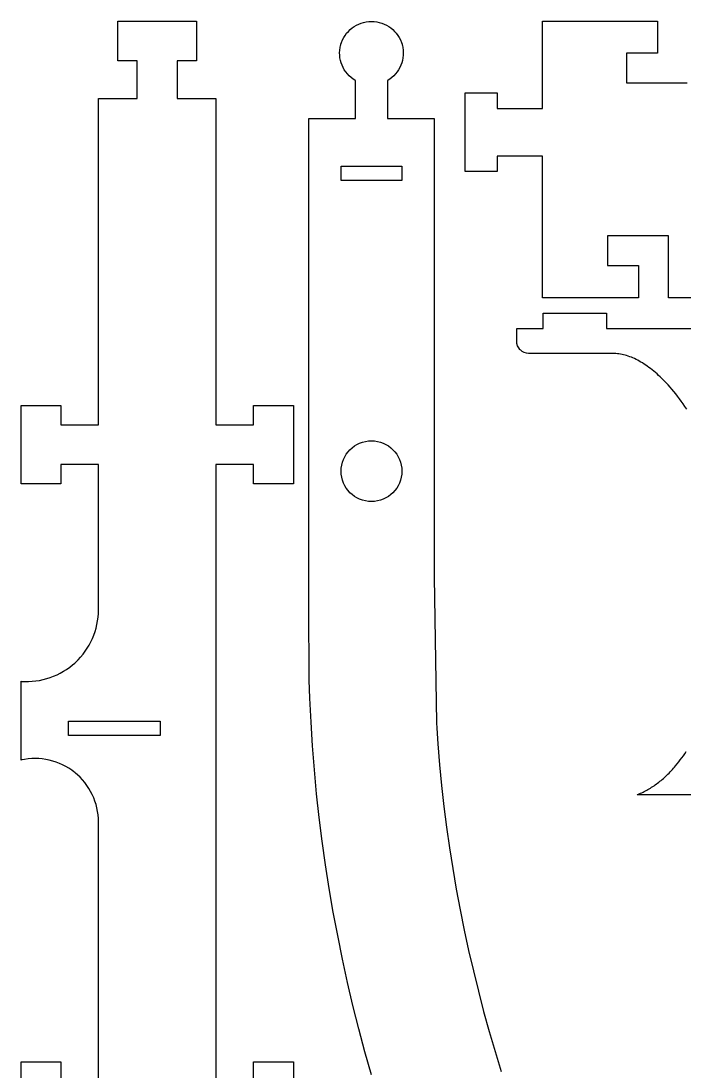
# Model space of a CAD drawing. Extents: x 0 to 202, y 0 to 290.
# Drawn here: x 0 to 85.7, y 154.7 to 290.4 of the extents above; entities that cross this region are included whole.
import ezdxf

# ---------------------------------------------------------------- set-up
doc = ezdxf.new("R2010")
doc.units = 0
doc.layers.get('0').update_dxf_attribs({"linetype": 'CONTINUOUS'})

msp = doc.modelspace()

# ---------------------------------------------------------------- linework, layer by layer
at = {"color": 0}
for points in [[(10, 153.415), (10, 186.894), (10, 187.011), (9.98676, 187.36), (9.94754, 187.822), (9.88271, 188.278), (9.79275, 188.728), (9.67811, 189.171), (9.53933, 189.606), (9.37679, 190.032), (9.19103, 190.449), (8.98242, 190.853), (8.75151, 191.247), (8.49875, 191.628), (8.22461, 191.993), (7.92958, 192.346), (7.61404, 192.681), (7.27854, 193), (7.01432, 193.229), (6.92356, 193.301), (6.83274, 193.374), (6.55203, 193.582), (6.16743, 193.84), (5.77083, 194.075), (5.36328, 194.286), (4.94581, 194.474), (4.51947, 194.638), (4.08535, 194.776), (3.64442, 194.892), (3.19781, 194.982), (2.74653, 195.049), (2.29167, 195.089), (1.83421, 195.104), (1.37527, 195.093), (0.91591, 195.057), (0.45709, 194.994), (0.11355, 194.932), (0, 194.906), (0, 205.081), (0.12044, 205.071), (0.48291, 205.056), (0.96414, 205.056), (1.44276, 205.081), (1.91797, 205.129), (2.38878, 205.203), (2.85433, 205.3), (3.31375, 205.422), (3.76606, 205.565), (4.21039, 205.733), (4.64583, 205.922), (5.07156, 206.135), (5.4866, 206.369), (5.89008, 206.625), (6.28108, 206.903), (6.65875, 207.2), (6.93349, 207.438), (7.02219, 207.519), (7.11089, 207.601), (7.36849, 207.857), (7.69521, 208.21), (8.00196, 208.579), (8.28836, 208.961), (8.5541, 209.357), (8.79867, 209.764), (9.02175, 210.183), (9.22299, 210.614), (9.40201, 211.054), (9.55838, 211.503), (9.69174, 211.958), (9.80165, 212.422), (9.88786, 212.893), (9.94987, 213.368), (9.98742, 213.847), (10, 214.21), (10, 214.331), (10, 233.067), (5.15001, 233.067), (5.15001, 230.567), (0, 230.567), (0, 240.717), (0, 240.717), (5.15001, 240.717), (5.15001, 238.217), (10, 238.217), (10, 280.361), (15, 280.361), (15, 285.211), (12.5001, 285.211), (12.5001, 290.361), (22.65, 290.361), (22.65, 285.211), (20.15, 285.211), (20.15, 280.361), (25.15, 280.361), (25.15, 238.217), (30, 238.217), (30, 240.717), (35.15, 240.717), (35.15, 230.567), (30, 230.567), (30, 233.067), (25.15, 233.067), (25.15, 153.415)], [(45.2267, 154.257), (44.3861, 157.224), (43.5907, 160.203), (42.8406, 163.193), (42.1358, 166.194), (41.4767, 169.207), (40.8632, 172.231), (40.2956, 175.263), (39.774, 178.306), (39.2986, 181.357), (38.8694, 184.415), (38.4867, 187.483), (38.1506, 190.557), (37.8611, 193.638), (37.6185, 196.725), (37.4229, 199.818), (37.2743, 202.917), (37.1925, 205.243), (37.1732, 206.019), (37.15, 214.11), (37.15, 277.774), (43.15, 277.774), (43.15, 282.656), (43.0757, 282.7), (42.8599, 282.843), (42.5897, 283.05), (42.3403, 283.276), (42.1119, 283.521), (41.9056, 283.782), (41.7218, 284.057), (41.5611, 284.346), (41.4243, 284.646), (41.3118, 284.956), (41.2244, 285.274), (41.1628, 285.599), (41.1275, 285.929), (41.119, 286.264), (41.1383, 286.6), (41.1858, 286.938), (41.2396, 287.192), (41.2622, 287.274), (41.2847, 287.357), (41.3663, 287.603), (41.4957, 287.918), (41.6492, 288.218), (41.8254, 288.503), (42.0229, 288.769), (42.2406, 289.019), (42.4768, 289.25), (42.7304, 289.461), (43.0001, 289.65), (43.2844, 289.818), (43.5822, 289.963), (43.8921, 290.083), (44.2125, 290.179), (44.5424, 290.249), (44.8804, 290.29), (45.1389, 290.306), (45.2251, 290.306), (45.3112, 290.306), (45.5697, 290.29), (45.9076, 290.249), (46.2376, 290.179), (46.5581, 290.083), (46.8679, 289.963), (47.1657, 289.818), (47.45, 289.65), (47.7197, 289.461), (47.9733, 289.25), (48.2096, 289.019), (48.4271, 288.769), (48.6247, 288.503), (48.8008, 288.218), (48.9543, 287.918), (49.0839, 287.603), (49.1654, 287.357), (49.1881, 287.274), (49.2106, 287.192), (49.2643, 286.938), (49.3118, 286.6), (49.331, 286.264), (49.3226, 285.929), (49.2874, 285.599), (49.2257, 285.274), (49.1383, 284.956), (49.0258, 284.646), (48.889, 284.346), (48.7283, 284.057), (48.5444, 283.782), (48.3381, 283.521), (48.1099, 283.276), (47.8604, 283.05), (47.5901, 282.843), (47.3744, 282.7), (47.3001, 282.656), (47.3001, 277.774), (53.3001, 277.774), (53.3001, 218.526), (53.6071, 199.703), (53.6483, 199.026), (53.7918, 196.997), (54.0157, 194.297), (54.2783, 191.603), (54.5799, 188.914), (54.9201, 186.232), (55.2989, 183.557), (55.7161, 180.889), (56.1717, 178.228), (56.6654, 175.575), (57.1971, 172.931), (57.7668, 170.294), (58.3743, 167.668), (59.0196, 165.051), (59.7024, 162.444), (60.4226, 159.847), (61.1803, 157.263), (61.975, 154.688)], [(121.509, 254.625), (83.5504, 254.625), (83.5504, 262.625), (75.7004, 262.625), (75.7004, 258.775), (79.7004, 258.775), (79.7004, 254.625), (67.311, 254.625), (67.311, 272.912), (61.461, 272.912), (61.461, 272.912), (61.461, 270.912), (57.311, 270.912), (57.311, 281.063), (61.461, 281.063), (61.461, 279.063), (67.311, 279.063), (67.311, 290.361), (82.1139, 290.361), (82.1139, 286.211), (78.1139, 286.211), (78.1139, 282.361), (85.9639, 282.361)], [(85.9072, 240.228), (85.6767, 240.575), (85.4435, 240.915), (85.2076, 241.249), (84.9696, 241.575), (84.7293, 241.893), (84.4868, 242.204), (84.2425, 242.507), (83.9965, 242.803), (83.7488, 243.09), (83.4996, 243.369), (83.249, 243.639), (82.9972, 243.901), (82.7446, 244.154), (82.4908, 244.4), (82.2824, 244.593), (82.0736, 244.782), (81.8649, 244.963), (81.656, 245.139), (81.4471, 245.308), (81.2383, 245.471), (81.0297, 245.628), (80.8212, 245.778), (80.6131, 245.922), (80.4053, 246.06), (80.1976, 246.192), (79.9906, 246.315), (79.7838, 246.435), (79.5776, 246.546), (79.3721, 246.651), (79.1671, 246.75), (78.9628, 246.842), (78.7592, 246.928), (78.5565, 247.007), (78.3546, 247.079), (78.1536, 247.144), (77.9536, 247.203), (77.7546, 247.254), (77.5565, 247.3), (77.3599, 247.338), (77.1642, 247.369), (76.9697, 247.394), (76.7767, 247.411), (76.5849, 247.422), (76.3946, 247.425), (65.5621, 247.425), (65.4836, 247.425), (65.2485, 247.457), (64.9499, 247.547), (64.6744, 247.694), (64.4861, 247.839), (64.4308, 247.894), (64.3753, 247.95), (64.231, 248.138), (64.0839, 248.412), (63.9931, 248.711), (63.9621, 248.947), (63.9621, 249.025), (63.9621, 250.625), (67.3719, 250.625), (67.3719, 252.625), (75.5719, 252.625), (75.5719, 250.625), (98.685, 250.625)], [(88.1313, 190.425), (79.5071, 190.425), (79.516, 190.429), (79.5249, 190.433), (79.5426, 190.442), (79.5515, 190.444), (79.5603, 190.449), (79.5692, 190.453), (79.5782, 190.457), (79.5871, 190.461), (79.5958, 190.465), (79.6136, 190.472), (79.6225, 190.476), (79.6314, 190.481), (79.6403, 190.485), (79.6492, 190.489), (79.6581, 190.492), (79.6669, 190.496), (79.6758, 190.5), (79.6847, 190.504), (79.6936, 190.508), (79.7025, 190.513), (79.7114, 190.515), (79.7203, 190.519), (79.7292, 190.524), (79.7381, 190.528), (79.7469, 190.532), (79.7558, 190.536), (79.7647, 190.539), (79.7736, 190.543), (79.9386, 190.617), (80.1017, 190.69), (80.264, 190.768), (80.4256, 190.847), (80.5863, 190.931), (80.7461, 191.017), (80.9053, 191.107), (81.0635, 191.199), (81.221, 191.294), (81.3778, 191.392), (81.5336, 191.493), (81.6887, 191.599), (81.8431, 191.706), (81.9964, 191.817), (82.149, 191.929), (82.3008, 192.046), (82.4519, 192.167), (82.6021, 192.289), (82.7514, 192.415), (82.8999, 192.544), (83.0476, 192.676), (83.1944, 192.811), (83.3406, 192.95), (83.4857, 193.09), (83.63, 193.235), (83.7736, 193.382), (83.9163, 193.533), (84.0581, 193.688), (84.1992, 193.843), (84.3393, 194.004), (84.4785, 194.167), (84.6803, 194.41), (84.8803, 194.661), (85.0785, 194.918), (85.2749, 195.182), (85.4692, 195.451), (85.6617, 195.729), (85.8522, 196.013)], [(0, 145.765), (0, 155.915), (5.15001, 155.915), (5.15001, 153.415)], [(30, 153.415), (30, 155.915), (35.15, 155.915), (35.15, 145.765)]]:
    msp.add_lwpolyline(points, dxfattribs=at)
for points in [[(41.3001, 271.624), (49.15, 271.624), (49.15, 269.774), (41.3001, 269.774), (41.3001, 271.624)], [(45.2251, 236.142), (45.3254, 236.142), (45.6264, 236.122), (46.0161, 236.063), (46.3922, 235.965), (46.7528, 235.833), (47.096, 235.668), (47.4196, 235.472), (47.7217, 235.246), (48.0004, 234.992), (48.2538, 234.714), (48.4797, 234.411), (48.6764, 234.088), (48.8415, 233.744), (48.9736, 233.385), (49.0703, 233.008), (49.1297, 232.618), (49.15, 232.317), (49.15, 232.217), (49.15, 232.117), (49.1297, 231.815), (49.0703, 231.426), (48.9736, 231.05), (48.8415, 230.689), (48.6764, 230.346), (48.4797, 230.022), (48.2538, 229.721), (48.0004, 229.442), (47.7217, 229.189), (47.4196, 228.963), (47.096, 228.765), (46.7528, 228.6), (46.3922, 228.468), (46.0161, 228.372), (45.6264, 228.313), (45.3254, 228.292), (45.2251, 228.292), (45.1247, 228.292), (44.8238, 228.313), (44.434, 228.372), (44.0579, 228.468), (43.6972, 228.6), (43.3542, 228.765), (43.0306, 228.963), (42.7285, 229.189), (42.4497, 229.442), (42.1964, 229.721), (41.9704, 230.022), (41.7737, 230.346), (41.6085, 230.689), (41.4765, 231.05), (41.3797, 231.426), (41.3203, 231.815), (41.3001, 232.117), (41.3001, 232.217), (41.3001, 232.317), (41.3203, 232.618), (41.3797, 233.008), (41.4765, 233.385), (41.6085, 233.744), (41.7737, 234.088), (41.9704, 234.411), (42.1964, 234.714), (42.4497, 234.992), (42.7285, 235.246), (43.0306, 235.472), (43.3542, 235.668), (43.6972, 235.833), (44.0579, 235.965), (44.434, 236.063), (44.8238, 236.122), (45.1247, 236.142), (45.2251, 236.142)], [(6.10607, 199.925), (17.9561, 199.925), (17.9561, 198.074), (6.10607, 198.074), (6.10607, 199.925)]]:
    msp.add_lwpolyline(points, close=True, dxfattribs=at)

doc.saveas('drawing.dxf')
